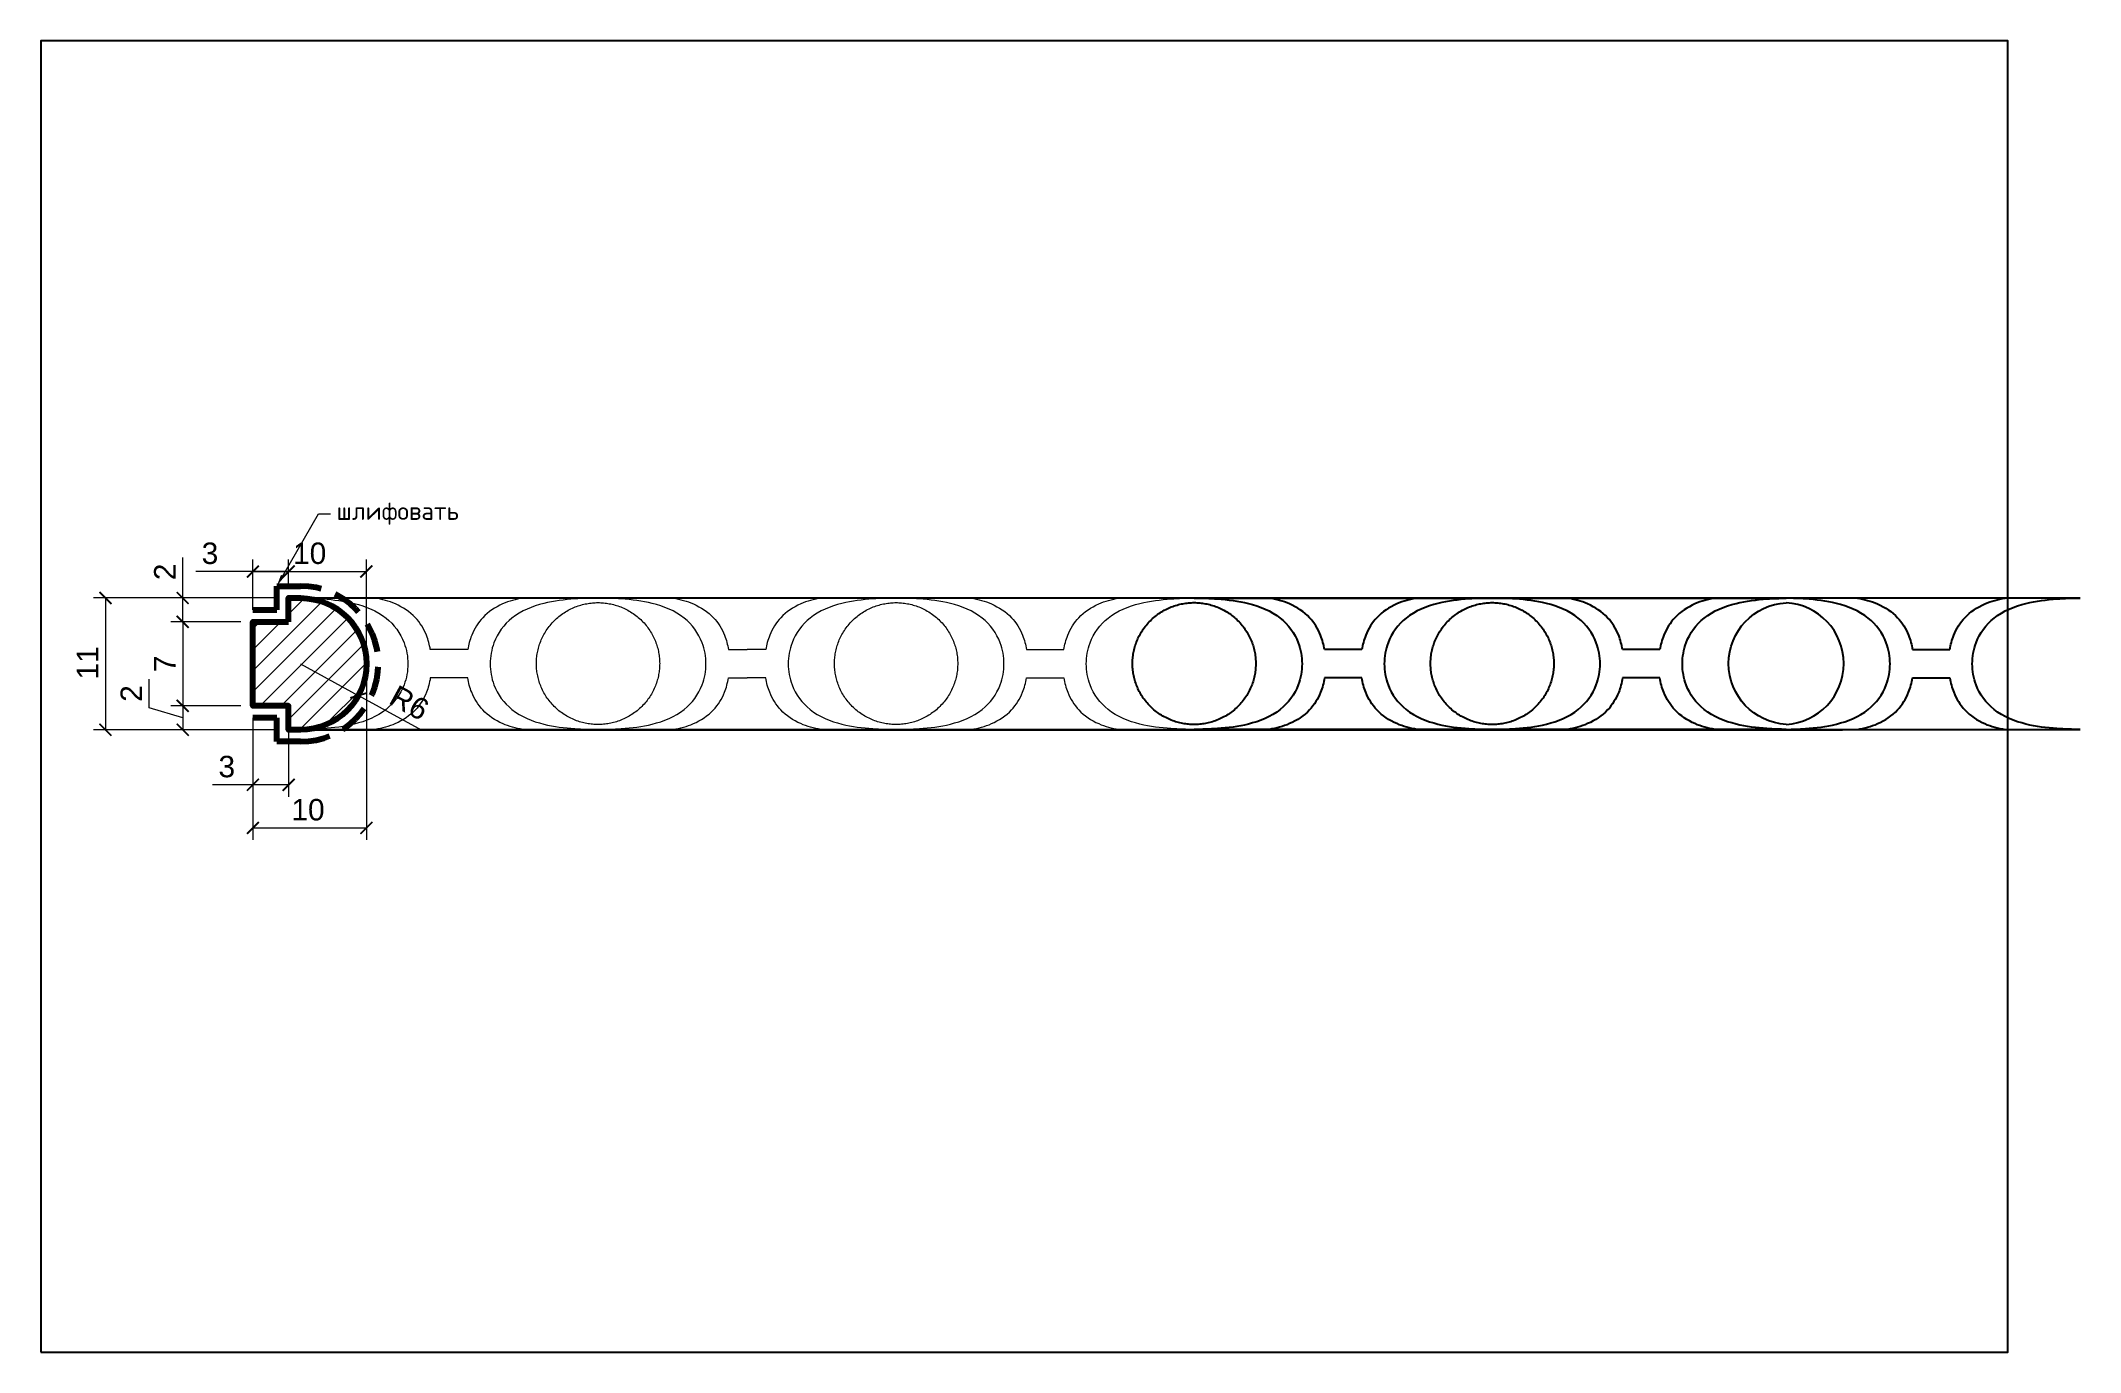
# Model space of a CAD drawing. Header units: millimetres. Extents: x 1290 to 1461, y -5038 to -4928.
import ezdxf
from ezdxf import colors
from ezdxf.entities.mleader import LeaderData, LeaderLine
from ezdxf.math import Vec2, Vec3

# ---------------------------------------------------------------- set-up
doc = ezdxf.new("R2010")
doc.units = ezdxf.units.MM
doc.linetypes.add('HIDDEN', pattern=[0.375, 0.25, -0.125])
doc.layers.add('Outside panel', color=7, linetype='Continuous', lineweight=18, true_color=0x7f5e57)
doc.layers.add('кривые', color=7, linetype='Continuous', true_color=0xffffff)
for name, color, linetype, lineweight in [('линия 15', 7, 'Continuous', 15), ('линия 50', 1, 'Continuous', 140), ('служебный слой РАЗМЕРЫ', 7, 'Continuous', 9)]:
    doc.layers.add(name, color=color, linetype=linetype, lineweight=lineweight)
doc.styles.get("Standard").update_dxf_attribs({"font": 'arial.ttf'})
doc.styles.add('ЕСКД профили текст', font='isocpeur.ttf')
doc.dimstyles.new('M_1', dxfattribs={"dimtxt": 1.8, "dimasz": 1, "dimexe": 1, "dimexo": 1, "dimgap": 0.6, "dimtad": 1, "dimdec": 0, "dimdsep": 46, "dimtxsty": 'Standard', "dimblk": 'ARCHTICK', "dimcen": -5, "dimclrd": 7, "dimclre": 7, "dimclrt": 7, "dimadec": 0, "dimazin": 0, "dimtfac": 1, "dimtdec": 0, "dimtmove": 0, "dimatfit": 3, "dimfxl": 1, "dimtolj": 1, "dimtzin": 0, "dimlwd": 5, "dimlwe": 5, "dimarcsym": 0})

# ---------------------------------------------------------------- blocks, each defined once
blk = doc.blocks.new('_ArchTick')
at = {"color": 0, "linetype": 'ByBlock', "const_width": 0.15}
blk.add_lwpolyline([(-0.5, -0.5), (0.5, 0.5)], dxfattribs=at)
blk = doc.blocks.new('*D5')
at = {"layer": 'Defpoints', "color": 0, "ltscale": 1000, "transparency": 16777216}
for p in [(1310.83, -4975.04), (1295.46, -4986.09), (1310.83, -4986.09)]:
    blk.add_point(p, dxfattribs=at)
at = {"layer": 'линия 15', "color": 7, "lineweight": 5, "ltscale": 1000, "transparency": 16777216}
for p, q in [((1309.83, -4975.04), (1294.46, -4975.04)), ((1295.46, -4975.04), (1295.46, -4986.09)), ((1309.83, -4986.09), (1294.46, -4986.09))]:
    blk.add_line(p, q, dxfattribs=at)
for p, rotation in [((1295.46, -4975.04), 90), ((1295.46, -4986.09), 270)]:
    blk.add_blockref('_ArchTick', p, dxfattribs=dict(at, rotation=rotation))
at = {"layer": 'линия 15', "color": 7, "ltscale": 1000, "transparency": 16777216, "insert": (1293.96, -4980.48), "char_height": 1.8, "attachment_point": 5, "rotation": 90}
blk.add_mtext('\\A1;11', dxfattribs=at)
blk = doc.blocks.new('*D4')
at = {"layer": 'Defpoints', "color": 0, "ltscale": 1000, "transparency": 16777216}
for p in [(1317.35, -4980.57), (1307.83, -4984.09), (1317.35, -4994.33)]:
    blk.add_point(p, dxfattribs=at)
at = {"layer": 'линия 15', "color": 7, "lineweight": 5, "ltscale": 1000, "transparency": 16777216}
for p, q in [((1317.35, -4981.57), (1317.35, -4995.33)), ((1307.83, -4985.09), (1307.83, -4995.33)), ((1307.83, -4994.33), (1317.35, -4994.33))]:
    blk.add_line(p, q, dxfattribs=at)
at = {"layer": 'линия 15', "color": 7, "lineweight": 5, "ltscale": 1000, "transparency": 16777216, "rotation": 180}
blk.add_blockref('_ArchTick', (1307.83, -4994.33), dxfattribs=at)
at = {"layer": 'линия 15', "color": 7, "lineweight": 5, "ltscale": 1000, "transparency": 16777216}
blk.add_blockref('_ArchTick', (1317.35, -4994.33), dxfattribs=at)
at = {"layer": 'линия 15', "color": 7, "ltscale": 1000, "transparency": 16777216, "insert": (1312.45, -4992.81), "char_height": 1.8, "attachment_point": 5}
blk.add_mtext('\\A1;10', dxfattribs=at)
blk = doc.blocks.new('*D3')
at = {"layer": 'Defpoints', "color": 0, "ltscale": 1000, "transparency": 16777216}
for p in [(1307.83, -4984.09), (1310.83, -4984.09), (1310.83, -4990.71)]:
    blk.add_point(p, dxfattribs=at)
at = {"layer": 'линия 15', "color": 7, "lineweight": 5, "ltscale": 1000, "transparency": 16777216}
for p, q in [((1307.83, -4985.09), (1307.83, -4991.71)), ((1310.83, -4985.09), (1310.83, -4991.71)), ((1307.83, -4990.71), (1304.45, -4990.71)), ((1310.83, -4990.71), (1307.83, -4990.71))]:
    blk.add_line(p, q, dxfattribs=at)
at = {"layer": 'линия 15', "color": 7, "lineweight": 5, "ltscale": 1000, "transparency": 16777216, "rotation": 180}
blk.add_blockref('_ArchTick', (1307.83, -4990.71), dxfattribs=at)
at = {"layer": 'линия 15', "color": 7, "lineweight": 5, "ltscale": 1000, "transparency": 16777216}
blk.add_blockref('_ArchTick', (1310.83, -4990.71), dxfattribs=at)
at = {"layer": 'линия 15', "color": 7, "ltscale": 1000, "transparency": 16777216, "insert": (1305.64, -4989.19), "char_height": 1.8, "attachment_point": 5}
blk.add_mtext('\\A1;3', dxfattribs=at)
blk = doc.blocks.new('*D2')
at = {"layer": 'Defpoints', "color": 0, "ltscale": 1000, "transparency": 16777216}
for p in [(1311.83, -4980.57), (1316.67, -4983.22)]:
    blk.add_point(p, dxfattribs=at)
at = {"layer": 'линия 15', "color": 7, "lineweight": 5, "ltscale": 1000, "transparency": 16777216}
for p in [(1311.83, -4980.57), (1322.02, -4986.16)]:
    blk.add_line(p, (1316.67, -4983.22), dxfattribs=at)
at = {"layer": 'линия 15', "color": 7, "lineweight": 5, "ltscale": 1000, "transparency": 16777216, "rotation": 151.2241793754484}
blk.add_blockref('_ArchTick', (1316.67, -4983.22), dxfattribs=at)
at = {"layer": 'линия 15', "color": 7, "ltscale": 1000, "transparency": 16777216, "insert": (1320.95, -4983.84), "char_height": 1.8, "attachment_point": 5, "rotation": 331.2242}
blk.add_mtext('\\A1;R6', dxfattribs=at)
blk = doc.blocks.new('*D10')
at = {"layer": 'Defpoints', "color": 0, "ltscale": 1000, "transparency": 16777216}
for p in [(1307.83, -4984.09), (1301.94, -4986.09), (1310.83, -4986.09)]:
    blk.add_point(p, dxfattribs=at)
at = {"layer": 'линия 15', "color": 7, "lineweight": 5, "ltscale": 1000, "transparency": 16777216}
for p, q in [((1299.14, -4984.25), (1299.14, -4981.86)), ((1301.94, -4985.09), (1299.14, -4984.25)), ((1306.83, -4984.09), (1300.94, -4984.09)), ((1301.94, -4984.09), (1301.94, -4986.09)), ((1309.83, -4986.09), (1300.94, -4986.09))]:
    blk.add_line(p, q, dxfattribs=at)
for p, rotation in [((1301.94, -4984.09), 90), ((1301.94, -4986.09), 270)]:
    blk.add_blockref('_ArchTick', p, dxfattribs=dict(at, rotation=rotation))
at = {"layer": 'линия 15', "color": 7, "ltscale": 1000, "transparency": 16777216, "insert": (1297.63, -4983.05), "char_height": 1.8, "attachment_point": 5, "rotation": 90}
blk.add_mtext('\\A1;2', dxfattribs=at)
blk = doc.blocks.new('*D9')
at = {"layer": 'Defpoints', "color": 0, "ltscale": 1000, "transparency": 16777216}
for p in [(1307.83, -4977.04), (1301.94, -4984.09), (1307.83, -4984.09)]:
    blk.add_point(p, dxfattribs=at)
at = {"layer": 'линия 15', "color": 7, "lineweight": 5, "ltscale": 1000, "transparency": 16777216}
for p, q in [((1306.83, -4977.04), (1300.94, -4977.04)), ((1301.94, -4977.04), (1301.94, -4984.09)), ((1306.83, -4984.09), (1300.94, -4984.09))]:
    blk.add_line(p, q, dxfattribs=at)
for p, rotation in [((1301.94, -4977.04), 90), ((1301.94, -4984.09), 270)]:
    blk.add_blockref('_ArchTick', p, dxfattribs=dict(at, rotation=rotation))
at = {"layer": 'линия 15', "color": 7, "ltscale": 1000, "transparency": 16777216, "insert": (1300.44, -4980.57), "char_height": 1.8, "attachment_point": 5, "rotation": 90}
blk.add_mtext('\\A1;7', dxfattribs=at)
blk = doc.blocks.new('*D8')
at = {"layer": 'Defpoints', "color": 0, "ltscale": 1000, "transparency": 16777216}
for p in [(1310.83, -4975.04), (1301.94, -4977.04), (1307.83, -4977.04)]:
    blk.add_point(p, dxfattribs=at)
at = {"layer": 'линия 15', "color": 7, "lineweight": 5, "ltscale": 1000, "transparency": 16777216}
for p, q in [((1301.94, -4975.04), (1301.94, -4971.65)), ((1309.83, -4975.04), (1300.94, -4975.04)), ((1301.94, -4977.04), (1301.94, -4975.04)), ((1306.83, -4977.04), (1300.94, -4977.04))]:
    blk.add_line(p, q, dxfattribs=at)
for p, rotation in [((1301.94, -4975.04), 90), ((1301.94, -4977.04), 270)]:
    blk.add_blockref('_ArchTick', p, dxfattribs=dict(at, rotation=rotation))
at = {"layer": 'линия 15', "color": 7, "ltscale": 1000, "transparency": 16777216, "insert": (1300.44, -4972.85), "char_height": 1.8, "attachment_point": 5, "rotation": 90}
blk.add_mtext('\\A1;2', dxfattribs=at)
blk = doc.blocks.new('*D7')
at = {"layer": 'Defpoints', "color": 0, "ltscale": 1000, "transparency": 16777216}
for p in [(1317.35, -4972.82), (1307.83, -4977.04), (1317.35, -4980.57)]:
    blk.add_point(p, dxfattribs=at)
at = {"layer": 'линия 15', "color": 7, "lineweight": 5, "ltscale": 1000, "transparency": 16777216}
for p, q in [((1307.83, -4976.04), (1307.83, -4971.82)), ((1317.35, -4979.57), (1317.35, -4971.82)), ((1307.83, -4972.82), (1317.35, -4972.82))]:
    blk.add_line(p, q, dxfattribs=at)
at = {"layer": 'линия 15', "color": 7, "lineweight": 5, "ltscale": 1000, "transparency": 16777216, "rotation": 180}
blk.add_blockref('_ArchTick', (1307.83, -4972.82), dxfattribs=at)
at = {"layer": 'линия 15', "color": 7, "lineweight": 5, "ltscale": 1000, "transparency": 16777216}
blk.add_blockref('_ArchTick', (1317.35, -4972.82), dxfattribs=at)
at = {"layer": 'линия 15', "color": 7, "ltscale": 1000, "transparency": 16777216, "insert": (1312.59, -4971.3), "char_height": 1.8, "attachment_point": 5}
blk.add_mtext('\\A1;10', dxfattribs=at)
blk = doc.blocks.new('*D6')
at = {"layer": 'Defpoints', "color": 0, "ltscale": 1000, "transparency": 16777216}
for p in [(1307.83, -4972.82), (1310.83, -4975.04), (1307.83, -4977.04)]:
    blk.add_point(p, dxfattribs=at)
at = {"layer": 'линия 15', "color": 7, "lineweight": 5, "ltscale": 1000, "transparency": 16777216}
for p, q in [((1307.83, -4976.04), (1307.83, -4971.82)), ((1310.83, -4974.04), (1310.83, -4971.82)), ((1307.83, -4972.82), (1303.04, -4972.82)), ((1310.83, -4972.82), (1307.83, -4972.82))]:
    blk.add_line(p, q, dxfattribs=at)
at = {"layer": 'линия 15', "color": 7, "lineweight": 5, "ltscale": 1000, "transparency": 16777216, "rotation": 180}
blk.add_blockref('_ArchTick', (1307.83, -4972.82), dxfattribs=at)
at = {"layer": 'линия 15', "color": 7, "lineweight": 5, "ltscale": 1000, "transparency": 16777216}
blk.add_blockref('_ArchTick', (1310.83, -4972.82), dxfattribs=at)
at = {"layer": 'линия 15', "color": 7, "ltscale": 1000, "transparency": 16777216, "insert": (1304.23, -4971.3), "char_height": 1.8, "attachment_point": 5}
blk.add_mtext('\\A1;3', dxfattribs=at)

msp = doc.modelspace()

# ---------------------------------------------------------------- hatches: boundary and pattern name
at = {"layer": 'Outside panel', "ltscale": 1000}
h = msp.add_hatch(dxfattribs=at)
h.set_pattern_fill('ANSI31', color=256, scale=10, angle=180)
h.set_pattern_definition([(225, (-94155.8144, -317744.012), (0.8838834765, -0.8838834765), [])])
h.paths.add_polyline_path([(1310.83, -4975.04), (1310.83, -4977.04), (1307.83, -4977.04), (1307.83, -4984.09), (1310.83, -4984.09), (1310.83, -4986.09), (1311.83, -4986.09, 1), (1311.83, -4975.04)])

# ---------------------------------------------------------------- linework, layer by layer
at = {"color": 6, "ltscale": 1000}
msp.add_lwpolyline([(1290.04, -5038.3), (1455.04, -5038.3), (1455.04, -4928.3), (1290.04, -4928.3)], close=True, dxfattribs=at)
at = {"layer": 'кривые', "color": 7, "lineweight": 15}
for p, q in [((1311.33, -4975.06), (1316.49, -4975.06)), ((1311.78, -4975.06), (1324.28, -4975.06)), ((1324.28, -4975.06), (1336.78, -4975.06)), ((1336.78, -4975.06), (1349.28, -4975.06)), ((1349.28, -4975.06), (1361.78, -4975.06)), ((1361.78, -4975.06), (1374.28, -4975.06)), ((1374.28, -4975.06), (1386.78, -4975.06)), ((1324.28, -4979.37), (1322.71, -4979.37)), ((1325.85, -4979.37), (1324.28, -4979.37)), ((1347.71, -4979.37), (1349.28, -4979.37)), ((1350.85, -4979.37), (1349.28, -4979.37)), ((1372.71, -4979.37), (1374.28, -4979.37)), ((1374.28, -4979.37), (1375.85, -4979.37)), ((1324.28, -4981.75), (1322.71, -4981.75)), ((1325.85, -4981.75), (1324.28, -4981.75)), ((1347.71, -4981.75), (1349.28, -4981.75)), ((1350.85, -4981.75), (1349.28, -4981.75)), ((1372.71, -4981.75), (1374.28, -4981.75)), ((1374.28, -4981.75), (1375.85, -4981.75)), ((1316.49, -4986.06), (1311.33, -4986.06)), ((1324.28, -4986.06), (1311.78, -4986.06)), ((1336.78, -4986.06), (1324.28, -4986.06)), ((1349.28, -4986.06), (1336.78, -4986.06)), ((1361.78, -4986.06), (1349.28, -4986.06)), ((1374.28, -4986.06), (1361.78, -4986.06)), ((1386.78, -4986.06), (1374.28, -4986.06))]:
    msp.add_line(p, q, dxfattribs=at)
at = {"layer": 'кривые', "color": 7}
for p, q in [((1386.78, -4975.06), (1399.28, -4975.06)), ((1399.28, -4975.06), (1411.78, -4975.06)), ((1411.78, -4975.06), (1424.28, -4975.06)), ((1424.28, -4975.06), (1436.44, -4975.06)), ((1448.6, -4975.06), (1436.44, -4975.06)), ((1461.1, -4975.06), (1448.6, -4975.06)), ((1399.28, -4979.37), (1397.71, -4979.37)), ((1400.85, -4979.37), (1399.28, -4979.37)), ((1424.28, -4979.37), (1422.71, -4979.37)), ((1425.85, -4979.37), (1424.28, -4979.37)), ((1447.03, -4979.37), (1448.6, -4979.37)), ((1448.6, -4979.37), (1450.17, -4979.37)), ((1399.28, -4981.75), (1397.71, -4981.75)), ((1400.85, -4981.75), (1399.28, -4981.75)), ((1424.28, -4981.75), (1422.71, -4981.75)), ((1425.85, -4981.75), (1424.28, -4981.75)), ((1447.03, -4981.75), (1448.6, -4981.75)), ((1448.6, -4981.75), (1450.17, -4981.75)), ((1399.28, -4986.06), (1386.78, -4986.06)), ((1411.78, -4986.06), (1399.28, -4986.06)), ((1424.28, -4986.06), (1411.78, -4986.06)), ((1436.44, -4986.06), (1424.28, -4986.06)), ((1436.44, -4986.06), (1448.6, -4986.06)), ((1448.6, -4986.06), (1461.1, -4986.06))]:
    msp.add_line(p, q, dxfattribs=at)
for points in [[(1311.33, -4975.04), (1441.15, -4975.04)], [(1311.33, -4986.09), (1441.15, -4986.09)]]:
    msp.add_lwpolyline(points, dxfattribs=at)
for points in [[(1436.44, -4985.64, -0.94622), (1436.44, -4975.44, -0.027624)], [(1436.44, -4985.64, 0.94622), (1436.44, -4975.44, 0.027624)]]:
    msp.add_lwpolyline(points, format="xyb", dxfattribs=at)
at = {"layer": 'кривые', "color": 7, "lineweight": 15}
for points, knots in [([(1311.78, -4975.06), (1312.43, -4975.05), (1313.08, -4975.07), (1313.73, -4975.12), (1314.61, -4975.18), (1315.48, -4975.29), (1316.33, -4975.5), (1317.29, -4975.73), (1318.23, -4976.11), (1319, -4976.72), (1319.67, -4977.27), (1320.21, -4977.99), (1320.51, -4978.8), (1320.73, -4979.36), (1320.83, -4979.96), (1320.83, -4980.56)], [973.526763, 973.526763, 973.526763, 973.526763, 974.526763, 974.526763, 974.526763, 975.526763, 975.526763, 975.526763, 976.526763, 976.526763, 976.526763, 977.526763, 977.526763, 977.526763, 978.526763, 978.526763, 978.526763, 978.526763]), ([(1322.71, -4979.37), (1322.65, -4978.96), (1322.54, -4978.56), (1322.39, -4978.17), (1322.17, -4977.62), (1321.86, -4977.11), (1321.46, -4976.69), (1320.99, -4976.19), (1320.41, -4975.82), (1319.78, -4975.54), (1319.24, -4975.3), (1318.67, -4975.14), (1318.09, -4975.06)], [9.549019, 9.549019, 9.549019, 9.549019, 10.549019, 10.549019, 10.549019, 11.549019, 11.549019, 11.549019, 12.549019, 12.549019, 12.549019, 13.549019, 13.549019, 13.549019, 13.549019]), ([(1330.47, -4975.06), (1329.89, -4975.14), (1329.32, -4975.3), (1328.78, -4975.54), (1328.15, -4975.82), (1327.57, -4976.19), (1327.11, -4976.69), (1326.71, -4977.11), (1326.4, -4977.62), (1326.18, -4978.17), (1326.02, -4978.56), (1325.91, -4978.96), (1325.85, -4979.37)], [0, 0, 0, 0, 1, 1, 1, 2, 2, 2, 3, 3, 3, 4, 4, 4, 4]), ([(1336.78, -4975.06), (1336.13, -4975.05), (1335.48, -4975.07), (1334.83, -4975.12), (1333.96, -4975.18), (1333.09, -4975.29), (1332.23, -4975.5), (1331.27, -4975.73), (1330.33, -4976.11), (1329.56, -4976.72), (1328.89, -4977.27), (1328.35, -4977.99), (1328.05, -4978.8), (1327.84, -4979.36), (1327.74, -4979.96), (1327.73, -4980.56)], [1037.765607, 1037.765607, 1037.765607, 1037.765607, 1038.765607, 1038.765607, 1038.765607, 1039.765607, 1039.765607, 1039.765607, 1040.765607, 1040.765607, 1040.765607, 1041.765607, 1041.765607, 1041.765607, 1042.765607, 1042.765607, 1042.765607, 1042.765607]), ([(1345.83, -4980.56), (1345.83, -4979.96), (1345.73, -4979.36), (1345.51, -4978.8), (1345.21, -4977.99), (1344.67, -4977.27), (1344, -4976.72), (1343.23, -4976.11), (1342.29, -4975.73), (1341.33, -4975.5), (1340.48, -4975.29), (1339.61, -4975.18), (1338.73, -4975.12), (1338.08, -4975.07), (1337.43, -4975.05), (1336.78, -4975.06)], [1052.765607, 1052.765607, 1052.765607, 1052.765607, 1053.765607, 1053.765607, 1053.765607, 1054.765607, 1054.765607, 1054.765607, 1055.765607, 1055.765607, 1055.765607, 1056.765607, 1056.765607, 1056.765607, 1057.765607, 1057.765607, 1057.765607, 1057.765607]), ([(1343.09, -4975.06), (1343.67, -4975.14), (1344.24, -4975.3), (1344.78, -4975.54), (1345.41, -4975.82), (1345.99, -4976.19), (1346.46, -4976.69), (1346.86, -4977.11), (1347.17, -4977.62), (1347.39, -4978.17), (1347.54, -4978.56), (1347.65, -4978.96), (1347.71, -4979.37)], [0, 0, 0, 0, 1, 1, 1, 2, 2, 2, 3, 3, 3, 4, 4, 4, 4]), ([(1355.47, -4975.06), (1354.89, -4975.14), (1354.32, -4975.3), (1353.78, -4975.54), (1353.15, -4975.82), (1352.57, -4976.19), (1352.11, -4976.69), (1351.71, -4977.11), (1351.4, -4977.62), (1351.18, -4978.17), (1351.02, -4978.56), (1350.91, -4978.96), (1350.85, -4979.37)], [0, 0, 0, 0, 1, 1, 1, 2, 2, 2, 3, 3, 3, 4, 4, 4, 4]), ([(1361.78, -4975.06), (1361.13, -4975.05), (1360.48, -4975.07), (1359.83, -4975.12), (1358.96, -4975.18), (1358.09, -4975.29), (1357.23, -4975.5), (1356.27, -4975.73), (1355.33, -4976.11), (1354.56, -4976.72), (1353.89, -4977.27), (1353.35, -4977.99), (1353.05, -4978.8), (1352.84, -4979.36), (1352.74, -4979.96), (1352.73, -4980.56)], [1495.262017, 1495.262017, 1495.262017, 1495.262017, 1496.262017, 1496.262017, 1496.262017, 1497.262017, 1497.262017, 1497.262017, 1498.262017, 1498.262017, 1498.262017, 1499.262017, 1499.262017, 1499.262017, 1500.262017, 1500.262017, 1500.262017, 1500.262017]), ([(1370.83, -4980.56), (1370.83, -4979.96), (1370.73, -4979.36), (1370.51, -4978.8), (1370.21, -4977.99), (1369.67, -4977.27), (1369, -4976.72), (1368.23, -4976.11), (1367.29, -4975.73), (1366.33, -4975.5), (1365.48, -4975.29), (1364.61, -4975.18), (1363.73, -4975.12), (1363.08, -4975.07), (1362.43, -4975.05), (1361.78, -4975.06)], [1510.262017, 1510.262017, 1510.262017, 1510.262017, 1511.262017, 1511.262017, 1511.262017, 1512.262017, 1512.262017, 1512.262017, 1513.262017, 1513.262017, 1513.262017, 1514.262017, 1514.262017, 1514.262017, 1515.262017, 1515.262017, 1515.262017, 1515.262017]), ([(1368.09, -4975.06), (1368.67, -4975.14), (1369.24, -4975.3), (1369.78, -4975.54), (1370.41, -4975.82), (1370.99, -4976.19), (1371.46, -4976.69), (1371.86, -4977.11), (1372.17, -4977.62), (1372.39, -4978.17), (1372.54, -4978.56), (1372.65, -4978.96), (1372.71, -4979.37)], [0, 0, 0, 0, 1, 1, 1, 2, 2, 2, 3, 3, 3, 4, 4, 4, 4]), ([(1375.85, -4979.37), (1375.91, -4978.96), (1376.02, -4978.56), (1376.18, -4978.17), (1376.4, -4977.62), (1376.71, -4977.11), (1377.11, -4976.69), (1377.57, -4976.19), (1378.15, -4975.82), (1378.78, -4975.54), (1379.32, -4975.3), (1379.89, -4975.14), (1380.47, -4975.06)], [9.549363, 9.549363, 9.549363, 9.549363, 10.549363, 10.549363, 10.549363, 11.549363, 11.549363, 11.549363, 12.549363, 12.549363, 12.549363, 13.549363, 13.549363, 13.549363, 13.549363]), ([(1377.73, -4980.56), (1377.74, -4979.96), (1377.84, -4979.36), (1378.05, -4978.8), (1378.35, -4977.99), (1378.89, -4977.27), (1379.56, -4976.72), (1380.33, -4976.11), (1381.27, -4975.73), (1382.23, -4975.5), (1383.09, -4975.29), (1383.96, -4975.18), (1384.83, -4975.12), (1385.48, -4975.07), (1386.13, -4975.05), (1386.78, -4975.06)], [687.332539, 687.332539, 687.332539, 687.332539, 688.332539, 688.332539, 688.332539, 689.332539, 689.332539, 689.332539, 690.332539, 690.332539, 690.332539, 691.332539, 691.332539, 691.332539, 692.332539, 692.332539, 692.332539, 692.332539]), ([(1320.83, -4980.56), (1320.83, -4981.16), (1320.73, -4981.76), (1320.51, -4982.32), (1320.21, -4983.13), (1319.67, -4983.85), (1319, -4984.39), (1318.23, -4985.01), (1317.29, -4985.38), (1316.33, -4985.62), (1315.48, -4985.83), (1314.61, -4985.93), (1313.73, -4986), (1313.08, -4986.04), (1312.43, -4986.07), (1311.78, -4986.06)], [978.526763, 978.526763, 978.526763, 978.526763, 979.526763, 979.526763, 979.526763, 980.526763, 980.526763, 980.526763, 981.526763, 981.526763, 981.526763, 982.526763, 982.526763, 982.526763, 983.526763, 983.526763, 983.526763, 983.526763]), ([(1327.73, -4980.56), (1327.74, -4981.16), (1327.84, -4981.76), (1328.05, -4982.32), (1328.35, -4983.13), (1328.89, -4983.85), (1329.56, -4984.39), (1330.33, -4985.01), (1331.27, -4985.38), (1332.23, -4985.62), (1333.09, -4985.83), (1333.96, -4985.93), (1334.83, -4986), (1335.48, -4986.04), (1336.13, -4986.07), (1336.78, -4986.06)], [1042.765607, 1042.765607, 1042.765607, 1042.765607, 1043.765607, 1043.765607, 1043.765607, 1044.765607, 1044.765607, 1044.765607, 1045.765607, 1045.765607, 1045.765607, 1046.765607, 1046.765607, 1046.765607, 1047.765607, 1047.765607, 1047.765607, 1047.765607]), ([(1336.78, -4986.06), (1337.43, -4986.07), (1338.08, -4986.04), (1338.73, -4986), (1339.61, -4985.93), (1340.48, -4985.83), (1341.33, -4985.62), (1342.29, -4985.38), (1343.23, -4985.01), (1344, -4984.39), (1344.67, -4983.85), (1345.21, -4983.13), (1345.51, -4982.32), (1345.73, -4981.76), (1345.83, -4981.16), (1345.83, -4980.56)], [1047.765607, 1047.765607, 1047.765607, 1047.765607, 1048.765607, 1048.765607, 1048.765607, 1049.765607, 1049.765607, 1049.765607, 1050.765607, 1050.765607, 1050.765607, 1051.765607, 1051.765607, 1051.765607, 1052.765607, 1052.765607, 1052.765607, 1052.765607]), ([(1352.73, -4980.56), (1352.74, -4981.16), (1352.84, -4981.76), (1353.05, -4982.32), (1353.35, -4983.13), (1353.89, -4983.85), (1354.56, -4984.39), (1355.33, -4985.01), (1356.27, -4985.38), (1357.23, -4985.62), (1358.09, -4985.83), (1358.96, -4985.93), (1359.83, -4986), (1360.48, -4986.04), (1361.13, -4986.07), (1361.78, -4986.06)], [1500.262017, 1500.262017, 1500.262017, 1500.262017, 1501.262017, 1501.262017, 1501.262017, 1502.262017, 1502.262017, 1502.262017, 1503.262017, 1503.262017, 1503.262017, 1504.262017, 1504.262017, 1504.262017, 1505.262017, 1505.262017, 1505.262017, 1505.262017]), ([(1361.78, -4986.06), (1362.43, -4986.07), (1363.08, -4986.04), (1363.73, -4986), (1364.61, -4985.93), (1365.48, -4985.83), (1366.33, -4985.62), (1367.29, -4985.38), (1368.23, -4985.01), (1369, -4984.39), (1369.67, -4983.85), (1370.21, -4983.13), (1370.51, -4982.32), (1370.73, -4981.76), (1370.83, -4981.16), (1370.83, -4980.56)], [1505.262017, 1505.262017, 1505.262017, 1505.262017, 1506.262017, 1506.262017, 1506.262017, 1507.262017, 1507.262017, 1507.262017, 1508.262017, 1508.262017, 1508.262017, 1509.262017, 1509.262017, 1509.262017, 1510.262017, 1510.262017, 1510.262017, 1510.262017]), ([(1386.78, -4986.06), (1386.13, -4986.07), (1385.48, -4986.04), (1384.83, -4986), (1383.96, -4985.93), (1383.09, -4985.83), (1382.23, -4985.62), (1381.27, -4985.38), (1380.33, -4985.01), (1379.56, -4984.39), (1378.89, -4983.85), (1378.35, -4983.13), (1378.05, -4982.32), (1377.84, -4981.76), (1377.74, -4981.16), (1377.73, -4980.56)], [682.332539, 682.332539, 682.332539, 682.332539, 683.332539, 683.332539, 683.332539, 684.332539, 684.332539, 684.332539, 685.332539, 685.332539, 685.332539, 686.332539, 686.332539, 686.332539, 687.332539, 687.332539, 687.332539, 687.332539]), ([(1322.71, -4981.75), (1322.65, -4982.16), (1322.54, -4982.56), (1322.39, -4982.95), (1322.17, -4983.49), (1321.86, -4984.01), (1321.46, -4984.43), (1320.99, -4984.92), (1320.41, -4985.3), (1319.78, -4985.58), (1319.24, -4985.82), (1318.67, -4985.98), (1318.09, -4986.06)], [9.549019, 9.549019, 9.549019, 9.549019, 10.549019, 10.549019, 10.549019, 11.549019, 11.549019, 11.549019, 12.549019, 12.549019, 12.549019, 13.549019, 13.549019, 13.549019, 13.549019]), ([(1330.47, -4986.06), (1329.89, -4985.98), (1329.32, -4985.82), (1328.78, -4985.58), (1328.15, -4985.3), (1327.57, -4984.92), (1327.11, -4984.43), (1326.71, -4984.01), (1326.4, -4983.49), (1326.18, -4982.95), (1326.02, -4982.56), (1325.91, -4982.16), (1325.85, -4981.75)], [0, 0, 0, 0, 1, 1, 1, 2, 2, 2, 3, 3, 3, 4, 4, 4, 4]), ([(1343.09, -4986.06), (1343.67, -4985.98), (1344.24, -4985.82), (1344.78, -4985.58), (1345.41, -4985.3), (1345.99, -4984.92), (1346.46, -4984.43), (1346.86, -4984.01), (1347.17, -4983.49), (1347.39, -4982.95), (1347.54, -4982.56), (1347.65, -4982.16), (1347.71, -4981.75)], [0, 0, 0, 0, 1, 1, 1, 2, 2, 2, 3, 3, 3, 4, 4, 4, 4]), ([(1355.47, -4986.06), (1354.89, -4985.98), (1354.32, -4985.82), (1353.78, -4985.58), (1353.15, -4985.3), (1352.57, -4984.92), (1352.11, -4984.43), (1351.71, -4984.01), (1351.4, -4983.49), (1351.18, -4982.95), (1351.02, -4982.56), (1350.91, -4982.16), (1350.85, -4981.75)], [0, 0, 0, 0, 1, 1, 1, 2, 2, 2, 3, 3, 3, 4, 4, 4, 4]), ([(1368.09, -4986.06), (1368.67, -4985.98), (1369.24, -4985.82), (1369.78, -4985.58), (1370.41, -4985.3), (1370.99, -4984.92), (1371.46, -4984.43), (1371.86, -4984.01), (1372.17, -4983.49), (1372.39, -4982.95), (1372.54, -4982.56), (1372.65, -4982.16), (1372.71, -4981.75)], [0, 0, 0, 0, 1, 1, 1, 2, 2, 2, 3, 3, 3, 4, 4, 4, 4]), ([(1375.85, -4981.75), (1375.91, -4982.16), (1376.02, -4982.56), (1376.18, -4982.95), (1376.4, -4983.49), (1376.71, -4984.01), (1377.11, -4984.43), (1377.57, -4984.92), (1378.15, -4985.3), (1378.78, -4985.58), (1379.32, -4985.82), (1379.89, -4985.98), (1380.47, -4986.06)], [9.549363, 9.549363, 9.549363, 9.549363, 10.549363, 10.549363, 10.549363, 11.549363, 11.549363, 11.549363, 12.549363, 12.549363, 12.549363, 13.549363, 13.549363, 13.549363, 13.549363])]:
    msp.add_open_spline(points, degree=3, knots=knots, dxfattribs=at)
for points, knots in [([(1341.95, -4980.54), (1341.95, -4975.43), (1336.78, -4975.43), (1331.61, -4975.43), (1331.61, -4980.54), (1331.61, -4985.65), (1336.78, -4985.65), (1341.95, -4985.65), (1341.95, -4980.54)], [0, 0, 0, 14.363328, 14.363328, 28.726656, 28.726656, 43.089983, 43.089983, 57.453311, 57.453311, 57.453311]), ([(1366.95, -4980.54), (1366.95, -4975.43), (1361.78, -4975.43), (1356.61, -4975.43), (1356.61, -4980.54), (1356.61, -4985.65), (1361.78, -4985.65), (1366.95, -4985.65), (1366.95, -4980.54)], [0, 0, 0, 14.363057, 14.363057, 28.726114, 28.726114, 43.089172, 43.089172, 57.452229, 57.452229, 57.452229])]:
    msp.add_rational_spline(points, [1, 0.707106781187, 1, 0.707106781187, 1, 0.707106781187, 1, 0.707106781187, 1], degree=2, knots=knots, dxfattribs=at)
at = {"layer": 'кривые', "color": 7}
for points, knots in [([(1391.95, -4980.54), (1391.95, -4975.43), (1386.78, -4975.43), (1381.61, -4975.43), (1381.61, -4980.54), (1381.61, -4985.65), (1386.78, -4985.65), (1391.95, -4985.65), (1391.95, -4980.54)], [0, 0, 0, 14.362787, 14.362787, 28.725573, 28.725573, 43.08836, 43.08836, 57.451147, 57.451147, 57.451147]), ([(1416.95, -4980.54), (1416.95, -4975.43), (1411.78, -4975.43), (1406.61, -4975.43), (1406.61, -4980.54), (1406.61, -4985.65), (1411.78, -4985.65), (1416.95, -4985.65), (1416.95, -4980.54)], [0, 0, 0, 14.363057, 14.363057, 28.726114, 28.726114, 43.089172, 43.089172, 57.452229, 57.452229, 57.452229])]:
    msp.add_rational_spline(points, [1, 0.707106781187, 1, 0.707106781187, 1, 0.707106781187, 1, 0.707106781187, 1], degree=2, knots=knots, dxfattribs=at)
for points, knots in [([(1386.78, -4975.06), (1387.43, -4975.05), (1388.08, -4975.07), (1388.73, -4975.12), (1389.61, -4975.18), (1390.48, -4975.29), (1391.33, -4975.5), (1392.29, -4975.73), (1393.23, -4976.11), (1394, -4976.72), (1394.67, -4977.27), (1395.21, -4977.99), (1395.51, -4978.8), (1395.73, -4979.36), (1395.83, -4979.96), (1395.83, -4980.56)], [1559.500862, 1559.500862, 1559.500862, 1559.500862, 1560.500862, 1560.500862, 1560.500862, 1561.500862, 1561.500862, 1561.500862, 1562.500862, 1562.500862, 1562.500862, 1563.500862, 1563.500862, 1563.500862, 1564.500862, 1564.500862, 1564.500862, 1564.500862]), ([(1397.71, -4979.37), (1397.65, -4978.96), (1397.54, -4978.56), (1397.39, -4978.17), (1397.17, -4977.62), (1396.86, -4977.11), (1396.46, -4976.69), (1395.99, -4976.19), (1395.41, -4975.82), (1394.78, -4975.54), (1394.24, -4975.3), (1393.67, -4975.14), (1393.09, -4975.06)], [9.549019, 9.549019, 9.549019, 9.549019, 10.549019, 10.549019, 10.549019, 11.549019, 11.549019, 11.549019, 12.549019, 12.549019, 12.549019, 13.549019, 13.549019, 13.549019, 13.549019]), ([(1405.47, -4975.06), (1404.89, -4975.14), (1404.32, -4975.3), (1403.78, -4975.54), (1403.15, -4975.82), (1402.57, -4976.19), (1402.11, -4976.69), (1401.71, -4977.11), (1401.4, -4977.62), (1401.18, -4978.17), (1401.02, -4978.56), (1400.91, -4978.96), (1400.85, -4979.37)], [0, 0, 0, 0, 1, 1, 1, 2, 2, 2, 3, 3, 3, 4, 4, 4, 4]), ([(1411.78, -4975.06), (1411.13, -4975.05), (1410.48, -4975.07), (1409.83, -4975.12), (1408.96, -4975.18), (1408.09, -4975.29), (1407.23, -4975.5), (1406.27, -4975.73), (1405.33, -4976.11), (1404.56, -4976.72), (1403.89, -4977.27), (1403.35, -4977.99), (1403.05, -4978.8), (1402.84, -4979.36), (1402.74, -4979.96), (1402.73, -4980.56)], [20, 20, 20, 20, 21, 21, 21, 22, 22, 22, 23, 23, 23, 24, 24, 24, 25, 25, 25, 25]), ([(1420.83, -4980.56), (1420.83, -4979.96), (1420.73, -4979.36), (1420.51, -4978.8), (1420.21, -4977.99), (1419.67, -4977.27), (1419, -4976.72), (1418.23, -4976.11), (1417.29, -4975.73), (1416.33, -4975.5), (1415.48, -4975.29), (1414.61, -4975.18), (1413.73, -4975.12), (1413.08, -4975.07), (1412.43, -4975.05), (1411.78, -4975.06)], [15, 15, 15, 15, 16, 16, 16, 17, 17, 17, 18, 18, 18, 19, 19, 19, 20, 20, 20, 20]), ([(1422.71, -4979.37), (1422.65, -4978.96), (1422.54, -4978.56), (1422.39, -4978.17), (1422.17, -4977.62), (1421.86, -4977.11), (1421.46, -4976.69), (1420.99, -4976.19), (1420.41, -4975.82), (1419.78, -4975.54), (1419.24, -4975.3), (1418.67, -4975.14), (1418.09, -4975.06)], [9.549019, 9.549019, 9.549019, 9.549019, 10.549019, 10.549019, 10.549019, 11.549019, 11.549019, 11.549019, 12.549019, 12.549019, 12.549019, 13.549019, 13.549019, 13.549019, 13.549019]), ([(1430.47, -4975.06), (1429.89, -4975.14), (1429.32, -4975.3), (1428.78, -4975.54), (1428.15, -4975.82), (1427.57, -4976.19), (1427.11, -4976.69), (1426.71, -4977.11), (1426.4, -4977.62), (1426.18, -4978.17), (1426.02, -4978.56), (1425.91, -4978.96), (1425.85, -4979.37)], [0, 0, 0, 0, 1, 1, 1, 2, 2, 2, 3, 3, 3, 4, 4, 4, 4]), ([(1427.73, -4980.56), (1427.74, -4979.96), (1427.84, -4979.36), (1428.05, -4978.8), (1428.35, -4977.99), (1428.89, -4977.27), (1429.56, -4976.72), (1430.33, -4976.11), (1431.27, -4975.73), (1432.23, -4975.5), (1433.09, -4975.29), (1433.96, -4975.18), (1434.83, -4975.12), (1435.37, -4975.08), (1435.9, -4975.06), (1436.44, -4975.06)], [795.810228, 795.810228, 795.810228, 795.810228, 796.810228, 796.810228, 796.810228, 797.810228, 797.810228, 797.810228, 798.810228, 798.810228, 798.810228, 799.810228, 799.810228, 799.810228, 800.636274, 800.636274, 800.636274, 800.636274]), ([(1445.15, -4980.56), (1445.15, -4979.96), (1445.05, -4979.36), (1444.83, -4978.8), (1444.53, -4977.99), (1443.99, -4977.27), (1443.32, -4976.72), (1442.55, -4976.11), (1441.61, -4975.73), (1440.65, -4975.5), (1439.8, -4975.29), (1438.93, -4975.18), (1438.05, -4975.12), (1437.52, -4975.08), (1436.98, -4975.06), (1436.44, -4975.06)], [795.810228, 795.810228, 795.810228, 795.810228, 796.810228, 796.810228, 796.810228, 797.810228, 797.810228, 797.810228, 798.810228, 798.810228, 798.810228, 799.810228, 799.810228, 799.810228, 800.636274, 800.636274, 800.636274, 800.636274]), ([(1442.41, -4975.06), (1442.99, -4975.14), (1443.56, -4975.3), (1444.1, -4975.54), (1444.73, -4975.82), (1445.31, -4976.19), (1445.78, -4976.69), (1446.18, -4977.11), (1446.49, -4977.62), (1446.71, -4978.17), (1446.86, -4978.56), (1446.97, -4978.96), (1447.03, -4979.37)], [0, 0, 0, 0, 1, 1, 1, 2, 2, 2, 3, 3, 3, 4, 4, 4, 4]), ([(1450.17, -4979.37), (1450.23, -4978.96), (1450.34, -4978.56), (1450.5, -4978.17), (1450.72, -4977.62), (1451.03, -4977.11), (1451.43, -4976.69), (1451.89, -4976.19), (1452.47, -4975.82), (1453.1, -4975.54), (1453.64, -4975.3), (1454.21, -4975.14), (1454.8, -4975.06)], [9.549019, 9.549019, 9.549019, 9.549019, 10.549019, 10.549019, 10.549019, 11.549019, 11.549019, 11.549019, 12.549019, 12.549019, 12.549019, 13.549019, 13.549019, 13.549019, 13.549019]), ([(1452.05, -4980.56), (1452.06, -4979.96), (1452.16, -4979.36), (1452.37, -4978.8), (1452.67, -4977.99), (1453.21, -4977.27), (1453.88, -4976.72), (1454.65, -4976.11), (1455.59, -4975.73), (1456.55, -4975.5), (1457.41, -4975.29), (1458.28, -4975.18), (1459.15, -4975.12), (1459.8, -4975.07), (1460.45, -4975.05), (1461.1, -4975.06)], [15, 15, 15, 15, 16, 16, 16, 17, 17, 17, 18, 18, 18, 19, 19, 19, 20, 20, 20, 20]), ([(1395.83, -4980.56), (1395.83, -4981.16), (1395.73, -4981.76), (1395.51, -4982.32), (1395.21, -4983.13), (1394.67, -4983.85), (1394, -4984.39), (1393.23, -4985.01), (1392.29, -4985.38), (1391.33, -4985.62), (1390.48, -4985.83), (1389.61, -4985.93), (1388.73, -4986), (1388.08, -4986.04), (1387.43, -4986.07), (1386.78, -4986.06)], [1564.500862, 1564.500862, 1564.500862, 1564.500862, 1565.500862, 1565.500862, 1565.500862, 1566.500862, 1566.500862, 1566.500862, 1567.500862, 1567.500862, 1567.500862, 1568.500862, 1568.500862, 1568.500862, 1569.500862, 1569.500862, 1569.500862, 1569.500862]), ([(1402.73, -4980.56), (1402.74, -4981.16), (1402.84, -4981.76), (1403.05, -4982.32), (1403.35, -4983.13), (1403.89, -4983.85), (1404.56, -4984.39), (1405.33, -4985.01), (1406.27, -4985.38), (1407.23, -4985.62), (1408.09, -4985.83), (1408.96, -4985.93), (1409.83, -4986), (1410.48, -4986.04), (1411.13, -4986.07), (1411.78, -4986.06)], [25, 25, 25, 25, 26, 26, 26, 27, 27, 27, 28, 28, 28, 29, 29, 29, 30, 30, 30, 30]), ([(1411.78, -4986.06), (1412.43, -4986.07), (1413.08, -4986.04), (1413.73, -4986), (1414.61, -4985.93), (1415.48, -4985.83), (1416.33, -4985.62), (1417.29, -4985.38), (1418.23, -4985.01), (1419, -4984.39), (1419.67, -4983.85), (1420.21, -4983.13), (1420.51, -4982.32), (1420.73, -4981.76), (1420.83, -4981.16), (1420.83, -4980.56)], [10, 10, 10, 10, 11, 11, 11, 12, 12, 12, 13, 13, 13, 14, 14, 14, 15, 15, 15, 15]), ([(1436.44, -4986.06), (1435.9, -4986.06), (1435.37, -4986.03), (1434.83, -4986), (1433.96, -4985.93), (1433.09, -4985.83), (1432.23, -4985.62), (1431.27, -4985.38), (1430.33, -4985.01), (1429.56, -4984.39), (1428.89, -4983.85), (1428.35, -4983.13), (1428.05, -4982.32), (1427.84, -4981.76), (1427.74, -4981.16), (1427.73, -4980.56)], [790.984285, 790.984285, 790.984285, 790.984285, 791.810228, 791.810228, 791.810228, 792.810228, 792.810228, 792.810228, 793.810228, 793.810228, 793.810228, 794.810228, 794.810228, 794.810228, 795.810228, 795.810228, 795.810228, 795.810228]), ([(1436.44, -4986.06), (1436.98, -4986.06), (1437.52, -4986.03), (1438.05, -4986), (1438.93, -4985.93), (1439.8, -4985.83), (1440.65, -4985.62), (1441.61, -4985.38), (1442.55, -4985.01), (1443.32, -4984.39), (1443.99, -4983.85), (1444.53, -4983.13), (1444.83, -4982.32), (1445.05, -4981.76), (1445.15, -4981.16), (1445.15, -4980.56)], [790.984285, 790.984285, 790.984285, 790.984285, 791.810228, 791.810228, 791.810228, 792.810228, 792.810228, 792.810228, 793.810228, 793.810228, 793.810228, 794.810228, 794.810228, 794.810228, 795.810228, 795.810228, 795.810228, 795.810228]), ([(1461.1, -4986.06), (1460.45, -4986.07), (1459.8, -4986.04), (1459.15, -4986), (1458.28, -4985.93), (1457.41, -4985.83), (1456.55, -4985.62), (1455.59, -4985.38), (1454.65, -4985.01), (1453.88, -4984.39), (1453.21, -4983.85), (1452.67, -4983.13), (1452.37, -4982.32), (1452.16, -4981.76), (1452.06, -4981.16), (1452.05, -4980.56)], [10, 10, 10, 10, 11, 11, 11, 12, 12, 12, 13, 13, 13, 14, 14, 14, 15, 15, 15, 15]), ([(1397.71, -4981.75), (1397.65, -4982.16), (1397.54, -4982.56), (1397.39, -4982.95), (1397.17, -4983.49), (1396.86, -4984.01), (1396.46, -4984.43), (1395.99, -4984.92), (1395.41, -4985.3), (1394.78, -4985.58), (1394.24, -4985.82), (1393.67, -4985.98), (1393.09, -4986.06)], [9.549019, 9.549019, 9.549019, 9.549019, 10.549019, 10.549019, 10.549019, 11.549019, 11.549019, 11.549019, 12.549019, 12.549019, 12.549019, 13.549019, 13.549019, 13.549019, 13.549019]), ([(1405.47, -4986.06), (1404.89, -4985.98), (1404.32, -4985.82), (1403.78, -4985.58), (1403.15, -4985.3), (1402.57, -4984.92), (1402.11, -4984.43), (1401.71, -4984.01), (1401.4, -4983.49), (1401.18, -4982.95), (1401.02, -4982.56), (1400.91, -4982.16), (1400.85, -4981.75)], [0, 0, 0, 0, 1, 1, 1, 2, 2, 2, 3, 3, 3, 4, 4, 4, 4]), ([(1422.71, -4981.75), (1422.65, -4982.16), (1422.54, -4982.56), (1422.39, -4982.95), (1422.17, -4983.49), (1421.86, -4984.01), (1421.46, -4984.43), (1420.99, -4984.92), (1420.41, -4985.3), (1419.78, -4985.58), (1419.24, -4985.82), (1418.67, -4985.98), (1418.09, -4986.06)], [9.549019, 9.549019, 9.549019, 9.549019, 10.549019, 10.549019, 10.549019, 11.549019, 11.549019, 11.549019, 12.549019, 12.549019, 12.549019, 13.549019, 13.549019, 13.549019, 13.549019]), ([(1430.47, -4986.06), (1429.89, -4985.98), (1429.32, -4985.82), (1428.78, -4985.58), (1428.15, -4985.3), (1427.57, -4984.92), (1427.11, -4984.43), (1426.71, -4984.01), (1426.4, -4983.49), (1426.18, -4982.95), (1426.02, -4982.56), (1425.91, -4982.16), (1425.85, -4981.75)], [0, 0, 0, 0, 1, 1, 1, 2, 2, 2, 3, 3, 3, 4, 4, 4, 4]), ([(1442.41, -4986.06), (1442.99, -4985.98), (1443.56, -4985.82), (1444.1, -4985.58), (1444.73, -4985.3), (1445.31, -4984.92), (1445.78, -4984.43), (1446.18, -4984.01), (1446.49, -4983.49), (1446.71, -4982.95), (1446.86, -4982.56), (1446.97, -4982.16), (1447.03, -4981.75)], [0, 0, 0, 0, 1, 1, 1, 2, 2, 2, 3, 3, 3, 4, 4, 4, 4]), ([(1450.17, -4981.75), (1450.23, -4982.16), (1450.34, -4982.56), (1450.5, -4982.95), (1450.72, -4983.49), (1451.03, -4984.01), (1451.43, -4984.43), (1451.89, -4984.92), (1452.47, -4985.3), (1453.1, -4985.58), (1453.64, -4985.82), (1454.21, -4985.98), (1454.8, -4986.06)], [9.549019, 9.549019, 9.549019, 9.549019, 10.549019, 10.549019, 10.549019, 11.549019, 11.549019, 11.549019, 12.549019, 12.549019, 12.549019, 13.549019, 13.549019, 13.549019, 13.549019])]:
    msp.add_open_spline(points, degree=3, knots=knots, dxfattribs=at)
at = {"layer": 'линия 50', "color": 1, "linetype": 'HIDDEN', "ltscale": 10, "true_color": 0xff0909}
msp.add_lwpolyline([(1307.83, -4976.04), (1309.83, -4976.04), (1309.83, -4974.04), (1311.83, -4974.04, -1), (1311.83, -4987.09), (1309.83, -4987.09), (1309.83, -4985.09), (1307.83, -4985.09)], format="xyb", dxfattribs=at)
at = {"layer": 'линия 50', "color": 7}
msp.add_lwpolyline([(1310.83, -4977.04), (1310.83, -4975.04), (1311.83, -4975.04, -1), (1311.83, -4986.09), (1310.83, -4986.09), (1310.83, -4984.09), (1307.83, -4984.09), (1307.83, -4977.04)], format="xyb", close=True, dxfattribs=at)

# ---------------------------------------------------------------- dimensions: what is measured, and where the dimension line sits
at = {"layer": 'линия 15', "color": 7, "ltscale": 1000}
for base, p1, p2, picture, middle in [((1307.83, -4972.82), (1310.83, -4975.04), (1307.83, -4977.04), '*D6', (1304.23, -4972.82)), ((1317.35, -4994.33), (1307.83, -4984.09), (1317.35, -4980.57), '*D4', (1312.45, -4994.33)), ((1310.83, -4990.71), (1307.83, -4984.09), (1310.83, -4984.09), '*D3', (1305.64, -4990.71))]:
    dim = msp.add_linear_dim(base=base, p1=p1, p2=p2, dimstyle='M_1', dxfattribs=at)
    dim.commit()
    dim.dimension.update_dxf_attribs({"geometry": picture, "text_midpoint": middle, "dimtype": 128})
dim = msp.add_linear_dim(base=(1317.35, -4972.82), p1=(1307.83, -4977.04), p2=(1317.35, -4980.57), dimstyle='M_1', dxfattribs=at)
dim.commit()
dim.dimension.update_dxf_attribs({"geometry": '*D7', "text_midpoint": (1312.59, -4971.3)})
for base, p2, picture, middle in [((1301.94, -4977.04), (1307.83, -4977.04), '*D8', (1301.94, -4972.85)), ((1295.46, -4986.09), (1310.83, -4986.09), '*D5', (1295.46, -4980.48))]:
    dim = msp.add_linear_dim(base=base, p1=(1310.83, -4975.04), p2=p2, angle=90, dimstyle='M_1', dxfattribs=at)
    dim.commit()
    dim.dimension.update_dxf_attribs({"geometry": picture, "text_midpoint": middle, "dimtype": 128})
for base, p1, p2, picture, middle in [((1301.94, -4984.09), (1307.83, -4977.04), (1307.83, -4984.09), '*D9', (1300.44, -4980.57)), ((1301.94, -4986.09), (1307.83, -4984.09), (1310.83, -4986.09), '*D10', (1297.63, -4983.65))]:
    dim = msp.add_linear_dim(base=base, p1=p1, p2=p2, angle=90, dimstyle='M_1', dxfattribs=at)
    dim.commit()
    dim.dimension.update_dxf_attribs({"geometry": picture, "text_midpoint": middle})
dim = msp.add_radius_dim(center=(1311.83, -4980.57), mpoint=(1316.67, -4983.22), dimstyle='M_1', dxfattribs=at)
dim.commit()
dim.dimension.update_dxf_attribs({"geometry": '*D2', "text_midpoint": (1320.95, -4983.84)})

# ---------------------------------------------------------------- leaders
at = {"layer": 'служебный слой РАЗМЕРЫ'}
ml = msp.add_multileader_mtext('Standard', dxfattribs=at)
ml.set_content('\\A1;шлифовать', color=256, style='ЕСКД профили текст')
ml.set_leader_properties(color=256, linetype='ByLayer', lineweight=-1)
ml.build(insert=Vec2(0, 0))
ml.multileader.update_dxf_attribs({"dogleg_length": 1, "arrow_head_size": 1})
ctx = ml.context
ctx.base_point, ctx.char_height, ctx.arrow_head_size, ctx.landing_gap_size, ctx.plane_origin = Vec3(1314.34, -4967.97), 1.5, 1, 0.5, Vec3(1327.81, -4941.8)
notes = []
notes.append((ctx, [(1, (1, 1, 0), (1313.34, -4967.97), (1, 0), 1, [(0, [(1309.83, -4974.04)], 0, [])])]))
ctx.mtext.insert, ctx.mtext.flow_direction = Vec3(1314.84, -4966.99), 5
for ctx, leaders in notes:
    for number, flags, end, landing, length, lines in leaders:
        leader = LeaderData()
        leader.index, (leader.has_last_leader_line, leader.has_dogleg_vector, leader.attachment_direction) = number, flags
        leader.last_leader_point, leader.dogleg_vector, leader.dogleg_length = Vec3(end), Vec3(landing), length
        for number, points, colour, breaks in lines:
            line = LeaderLine()
            line.index, line.vertices, line.color, line.breaks = number, Vec3.list(points), colors.encode_raw_color(colour), breaks
            leader.lines.append(line)
        ctx.leaders.append(leader)

doc.saveas('drawing.dxf')
